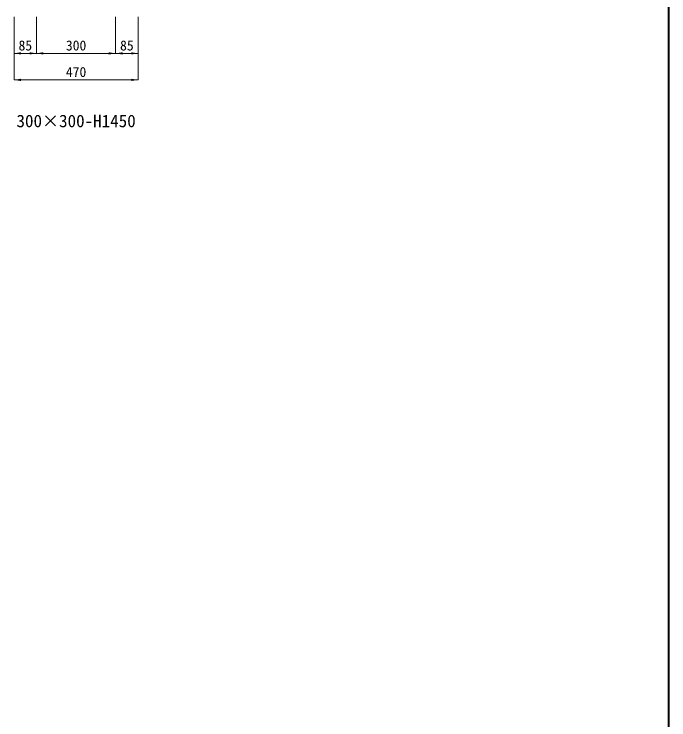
# Model space of a CAD drawing. Units: millimetres at full size, sheet at 1:40. Extents: x 69750 to 116230, y -28801 to 513.
# Drawn here: x 96347 to 98830, y -21870 to -19195 of the extents above; entities that cross this region are included whole.
import ezdxf
from ezdxf.enums import TextEntityAlignment as Align

# ---------------------------------------------------------------- set-up
doc = ezdxf.new("R2010")
doc.units = ezdxf.units.MM
doc.header["$LTSCALE"] = 40
doc.layers.add('図枠', color=7, linetype='Continuous', lineweight=5)
doc.layers.add('寸法線', color=7, linetype='Continuous', lineweight=9)
doc.layers.add('文字', color=7, linetype='Continuous')
doc.styles.add('ＭＳ ゴシック', font='')
doc.styles.get('ＭＳ ゴシック').set_extended_font_data('MS Gothic')

# ---------------------------------------------------------------- blocks, each defined once
blk = doc.blocks.new('filled_arrow')
at = {"color": 0, "linetype": 'Continuous', "lineweight": -2}
blk.add_solid([(7.5, 1.25), (0, 0), (7.5, -1.25)], dxfattribs=at)

msp = doc.modelspace()

# ---------------------------------------------------------------- linework, layer by layer
at = {"layer": '図枠', "lineweight": 40}
msp.add_line((98829.71, -27627.79), (98829.71, -16547.79), dxfattribs=at)
at = {"layer": '寸法線'}
for p, q in [((96347.33, -19205.18), (96347.33, -19343.98)), ((96347.33, -19205.18), (96347.33, -19444.45)), ((96432.33, -19205.18), (96432.33, -19343.98)), ((96432.33, -19205.18), (96432.33, -19343.98)), ((96732.33, -19205.18), (96732.33, -19343.98)), ((96732.33, -19205.18), (96732.33, -19343.98)), ((96817.32, -19205.18), (96817.32, -19343.98)), ((96817.32, -19205.18), (96817.32, -19444.45)), ((96347.33, -19343.98), (96432.33, -19343.98)), ((96432.33, -19343.98), (96732.33, -19343.98)), ((96732.33, -19343.98), (96817.32, -19343.98)), ((96347.33, -19444.45), (96817.32, -19444.45))]:
    msp.add_line(p, q, dxfattribs=at)

# ---------------------------------------------------------------- block references
at = {"layer": '寸法線', "xscale": 3.47, "yscale": 3.47}
for p in [(96347.33, -19343.98), (96432.33, -19343.98), (96732.33, -19343.98), (96347.33, -19444.45)]:
    msp.add_blockref('filled_arrow', p, dxfattribs=at)
at = {"layer": '寸法線', "xscale": 3.47, "yscale": 3.47, "rotation": 180}
for p in [(96432.33, -19343.98), (96732.33, -19343.98), (96817.32, -19343.98), (96817.32, -19444.45)]:
    msp.add_blockref('filled_arrow', p, dxfattribs=at)

# ---------------------------------------------------------------- texts
at = {"layer": '寸法線', "style": 'ＭＳ ゴシック'}
for s, p in [('85', (96389.83, -19313.98)), ('300', (96582.33, -19313.98)), ('85', (96774.83, -19313.98)), ('470', (96582.33, -19414.45))]:
    msp.add_text(s, height=37.98, dxfattribs=at).set_placement(p, align=Align.MIDDLE_CENTER)
at = {"layer": '文字', "style": 'ＭＳ ゴシック'}
msp.add_text('300×300-H1450', height=47.47, dxfattribs=at).set_placement((96582.33, -19600.1), align=Align.MIDDLE_CENTER)

doc.saveas('drawing.dxf')
